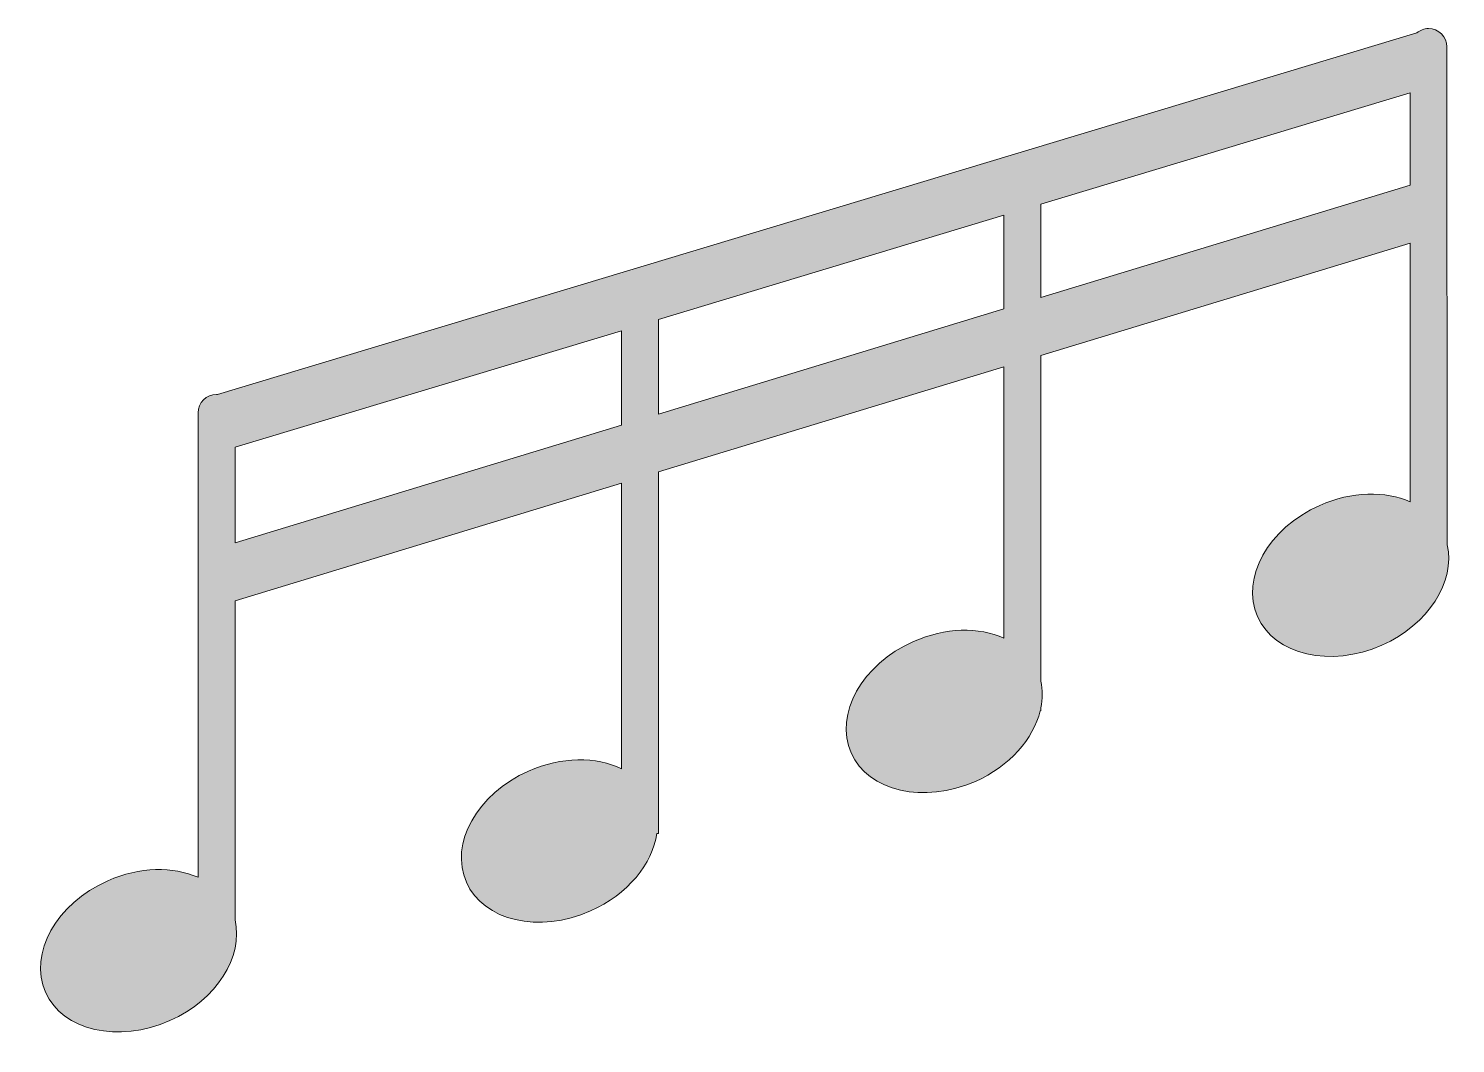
# Model space of a CAD drawing. Header units: inches. Extents: x 29.8 to 70.6, y -64.6 to -35.6.
import ezdxf

# ---------------------------------------------------------------- set-up
doc = ezdxf.new("R2010")
doc.units = ezdxf.units.IN
doc.header["$MEASUREMENT"] = 0
doc.layers.add('Layer 1', color=7, linetype='Continuous')

msp = doc.modelspace()

# ---------------------------------------------------------------- hatches: boundary and pattern name
at = {"layer": 'Layer 1', "true_color": 0x231f20}
h = msp.add_hatch(color=250, dxfattribs=at)
h.dxf.hatch_style = 2
edge = h.paths.add_edge_path()
edge.add_spline(control_points=[(70.335, -50.338), (70.335, -50.338), (70.326, -36.12), (70.326, -36.12), (70.326, -35.829), (70.09, -35.593), (69.799, -35.593), (69.799, -35.593), (69.799, -35.593), (69.799, -35.593), (69.673, -35.593), (69.563, -35.643), (69.472, -35.716), (69.472, -35.716), (35.235, -46.045), (35.235, -46.045), (35.227, -46.045), (35.217, -46.04), (35.207, -46.04), (34.917, -46.04), (34.679, -46.276), (34.679, -46.567), (34.679, -46.567), (34.679, -59.828), (34.679, -59.828), (33.969, -59.516), (33.012, -59.526), (32.1, -59.928), (30.633, -60.582), (29.839, -62.004), (30.325, -63.107), (30.813, -64.209), (32.402, -64.573), (33.872, -63.922), (35.212, -63.326), (35.981, -62.095), (35.734, -61.046), (35.734, -61.046), (35.734, -51.933), (35.734, -51.933), (35.734, -51.933), (46.764, -48.574), (46.764, -48.574), (46.764, -48.574), (46.764, -56.73), (46.764, -56.73), (46.045, -56.384), (45.056, -56.378), (44.114, -56.795), (42.643, -57.446), (41.85, -58.868), (42.336, -59.971), (42.824, -61.076), (44.412, -61.438), (45.883, -60.788), (46.947, -60.316), (47.649, -59.442), (47.775, -58.577), (47.775, -58.577), (47.818, -58.577), (47.818, -58.577), (47.818, -58.577), (47.818, -48.254), (47.818, -48.254), (47.818, -48.254), (57.682, -45.249), (57.682, -45.249), (57.682, -45.249), (57.682, -52.996), (57.682, -52.996), (56.969, -52.681), (56.011, -52.692), (55.098, -53.097), (53.628, -53.75), (52.835, -55.17), (53.321, -56.273), (53.809, -57.377), (55.397, -57.739), (56.867, -57.089), (57.849, -56.654), (58.519, -55.876), (58.716, -55.077), (58.716, -55.077), (58.736, -55.077), (58.736, -55.077), (58.736, -55.077), (58.736, -54.989), (58.736, -54.989), (58.788, -54.732), (58.791, -54.477), (58.736, -54.229), (58.736, -54.229), (58.736, -44.928), (58.736, -44.928), (58.736, -44.928), (69.275, -41.718), (69.275, -41.718), (69.275, -41.718), (69.281, -49.105), (69.281, -49.105), (68.568, -48.793), (67.611, -48.803), (66.699, -49.208), (65.228, -49.862), (64.435, -51.281), (64.921, -52.384), (65.41, -53.488), (66.997, -53.85), (68.469, -53.2), (69.803, -52.609), (70.57, -51.385), (70.335, -50.338)], knot_values=[0, 0, 0, 0, 1, 1, 1, 2, 2, 2, 3, 3, 3, 4, 4, 4, 5, 5, 5, 6, 6, 6, 7, 7, 7, 8, 8, 8, 9, 9, 9, 10, 10, 10, 11, 11, 11, 12, 12, 12, 13, 13, 13, 14, 14, 14, 15, 15, 15, 16, 16, 16, 17, 17, 17, 18, 18, 18, 19, 19, 19, 20, 20, 20, 21, 21, 21, 22, 22, 22, 23, 23, 23, 24, 24, 24, 25, 25, 25, 26, 26, 26, 27, 27, 27, 28, 28, 28, 29, 29, 29, 30, 30, 30, 31, 31, 31, 32, 32, 32, 33, 33, 33, 34, 34, 34, 35, 35, 35, 36, 36, 36, 37, 37, 37, 37], degree=3, periodic=1)
h.paths.add_polyline_path([(35.734, -50.281), (35.734, -47.546), (46.764, -44.22), (46.764, -46.921)])
h.paths.add_polyline_path([(47.818, -46.6), (47.818, -43.903), (57.682, -40.925), (57.682, -43.595)])
h.paths.add_polyline_path([(58.736, -43.274), (58.736, -40.607), (69.273, -37.429), (69.275, -40.064)])

# ---------------------------------------------------------------- linework, layer by layer
at = {"layer": 'Layer 1', "lineweight": 0}
for points in [[(58.736, -43.274), (58.736, -40.607), (69.273, -37.429), (69.275, -40.064), (58.736, -43.274)], [(47.818, -46.6), (47.818, -43.903), (57.682, -40.925), (57.682, -43.595), (47.818, -46.6)], [(35.734, -50.281), (35.734, -47.546), (46.764, -44.22), (46.764, -46.921), (35.734, -50.281)]]:
    msp.add_lwpolyline(points, dxfattribs=at)
msp.add_open_spline([(70.335, -50.338), (70.335, -50.338), (70.326, -36.12), (70.326, -36.12), (70.326, -35.829), (70.09, -35.593), (69.799, -35.593), (69.799, -35.593), (69.799, -35.593), (69.799, -35.593), (69.673, -35.593), (69.563, -35.643), (69.472, -35.716), (69.472, -35.716), (35.235, -46.045), (35.235, -46.045), (35.227, -46.045), (35.217, -46.04), (35.207, -46.04), (34.917, -46.04), (34.679, -46.276), (34.679, -46.567), (34.679, -46.567), (34.679, -59.828), (34.679, -59.828), (33.969, -59.516), (33.012, -59.526), (32.1, -59.928), (30.633, -60.582), (29.839, -62.004), (30.325, -63.107), (30.813, -64.209), (32.402, -64.573), (33.872, -63.922), (35.212, -63.326), (35.981, -62.095), (35.734, -61.046), (35.734, -61.046), (35.734, -51.933), (35.734, -51.933), (35.734, -51.933), (46.764, -48.574), (46.764, -48.574), (46.764, -48.574), (46.764, -56.73), (46.764, -56.73), (46.045, -56.384), (45.056, -56.378), (44.114, -56.795), (42.643, -57.446), (41.85, -58.868), (42.336, -59.971), (42.824, -61.076), (44.412, -61.438), (45.883, -60.788), (46.947, -60.316), (47.649, -59.442), (47.775, -58.577), (47.775, -58.577), (47.818, -58.577), (47.818, -58.577), (47.818, -58.577), (47.818, -48.254), (47.818, -48.254), (47.818, -48.254), (57.682, -45.249), (57.682, -45.249), (57.682, -45.249), (57.682, -52.996), (57.682, -52.996), (56.969, -52.681), (56.011, -52.692), (55.098, -53.097), (53.628, -53.75), (52.835, -55.17), (53.321, -56.273), (53.809, -57.377), (55.397, -57.739), (56.867, -57.089), (57.849, -56.654), (58.519, -55.876), (58.716, -55.077), (58.716, -55.077), (58.736, -55.077), (58.736, -55.077), (58.736, -55.077), (58.736, -54.989), (58.736, -54.989), (58.788, -54.732), (58.791, -54.477), (58.736, -54.229), (58.736, -54.229), (58.736, -44.928), (58.736, -44.928), (58.736, -44.928), (69.275, -41.718), (69.275, -41.718), (69.275, -41.718), (69.281, -49.105), (69.281, -49.105), (68.568, -48.793), (67.611, -48.803), (66.699, -49.208), (65.228, -49.862), (64.435, -51.281), (64.921, -52.384), (65.41, -53.488), (66.997, -53.85), (68.469, -53.2), (69.803, -52.609), (70.57, -51.385), (70.335, -50.338)], degree=3, knots=[0, 0, 0, 0, 1, 1, 1, 2, 2, 2, 3, 3, 3, 4, 4, 4, 5, 5, 5, 6, 6, 6, 7, 7, 7, 8, 8, 8, 9, 9, 9, 10, 10, 10, 11, 11, 11, 12, 12, 12, 13, 13, 13, 14, 14, 14, 15, 15, 15, 16, 16, 16, 17, 17, 17, 18, 18, 18, 19, 19, 19, 20, 20, 20, 21, 21, 21, 22, 22, 22, 23, 23, 23, 24, 24, 24, 25, 25, 25, 26, 26, 26, 27, 27, 27, 28, 28, 28, 29, 29, 29, 30, 30, 30, 31, 31, 31, 32, 32, 32, 33, 33, 33, 34, 34, 34, 35, 35, 35, 36, 36, 36, 37, 37, 37, 37], dxfattribs=at)

doc.saveas('drawing.dxf')
